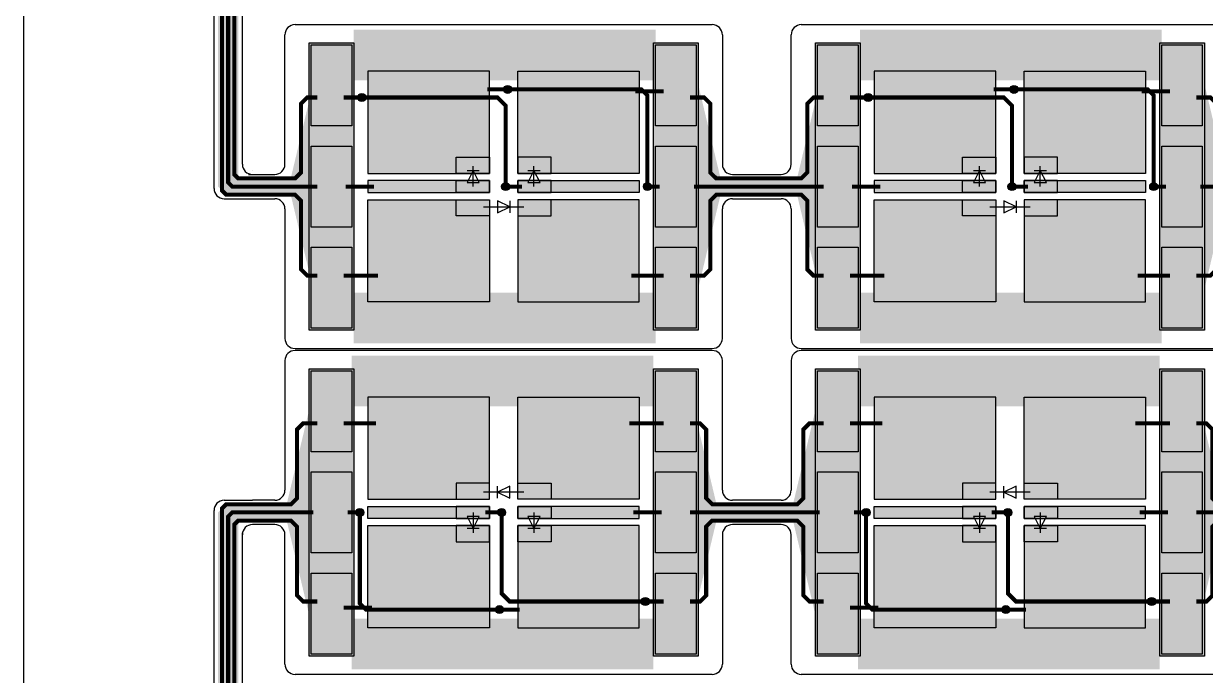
# Model space of a CAD drawing. Extents: x 1822 to 2392, y 725 to 1125.
# Drawn here: x 1879 to 1937.3, y 966 to 998.2 of the extents above; entities that cross this region are included whole.
import ezdxf

# ---------------------------------------------------------------- set-up
doc = ezdxf.new("R2010")
doc.units = 0
doc.header["$LTSCALE"] = 0.2
for name, color, linetype in [('BS', 1, 'CONTINUOUS'), ('Durchsteiger', 3, 'CONTINUOUS'), ('LED', 7, 'CONTINUOUS'), ('LS', 5, 'CONTINUOUS'), ('Rand', 6, 'CONTINUOUS')]:
    doc.layers.add(name, color=color, linetype=linetype)

msp = doc.modelspace()

# ---------------------------------------------------------------- hatches: boundary and pattern name
at = {"layer": 'BS'}
h = msp.add_hatch(color=256, dxfattribs=at)
h.paths.add_polyline_path([(1895.2, 997.1), (1893.2, 997.1), (1893.2, 993.1), (1895.2, 993.1)])
h.paths.add_polyline_path([(1895.2, 992.1), (1893.2, 992.1), (1893.2, 988.1), (1895.2, 988.1)])
h.paths.add_polyline_path([(1895.2, 987.1), (1893.2, 987.1), (1893.2, 983.1), (1895.2, 983.1)])
h = msp.add_hatch(color=256, dxfattribs=at)
h.paths.add_polyline_path([(1912.2, 997.1), (1910.2, 997.1), (1910.2, 993.1), (1912.2, 993.1)])
h.paths.add_polyline_path([(1912.2, 992.1), (1910.2, 992.1), (1910.2, 988.1), (1912.2, 988.1)])
h.paths.add_polyline_path([(1912.2, 987.1), (1910.2, 987.1), (1910.2, 983.1), (1912.2, 983.1)])
h = msp.add_hatch(color=256, dxfattribs=at)
h.paths.add_polyline_path([(1920.2, 997.1), (1918.2, 997.1), (1918.2, 993.1), (1920.2, 993.1)])
h.paths.add_polyline_path([(1920.2, 992.1), (1918.2, 992.1), (1918.2, 988.1), (1920.2, 988.1)])
h.paths.add_polyline_path([(1920.2, 987.1), (1918.2, 987.1), (1918.2, 983.1), (1920.2, 983.1)])
h = msp.add_hatch(color=256, dxfattribs=at)
h.paths.add_polyline_path([(1937.2, 997.1), (1935.2, 997.1), (1935.2, 993.1), (1937.2, 993.1)])
h.paths.add_polyline_path([(1937.2, 992.1), (1935.2, 992.1), (1935.2, 988.1), (1937.2, 988.1)])
h.paths.add_polyline_path([(1937.2, 987.1), (1935.2, 987.1), (1935.2, 983.1), (1937.2, 983.1)])
h = msp.add_hatch(color=256, dxfattribs=at)
h.paths.add_polyline_path([(1896, 995.8), (1896, 990.75), (1900.35, 990.75), (1900.35, 991.55), (1902, 991.55), (1902, 995.8)])
h.paths.add_polyline_path([(1896, 990.4), (1896, 989.8), (1900.35, 989.8), (1900.35, 990.4)])
h.paths.add_polyline_path([(1896, 989.45), (1896, 984.4), (1902, 984.4), (1902, 988.65), (1900.35, 988.65), (1900.35, 989.45)])
h.paths.add_polyline_path([(1905.05, 989.45), (1905.05, 988.65), (1903.4, 988.65), (1903.4, 984.4), (1909.4, 984.4), (1909.4, 989.45)])
h.paths.add_polyline_path([(1905.05, 990.4), (1905.05, 989.8), (1909.4, 989.8), (1909.4, 990.4)])
h.paths.add_polyline_path([(1903.4, 995.8), (1903.4, 991.55), (1905.05, 991.55), (1905.05, 990.75), (1909.4, 990.75), (1909.4, 995.8)])
h.paths.add_polyline_path([(1903.4, 991.55), (1903.4, 990.75), (1904.125, 990.75), (1904.2, 990.9), (1904.275, 990.75), (1905.05, 990.75), (1905.05, 991.55)], flags=17)
h.paths.add_polyline_path([(1903.4, 990.4), (1903.4, 989.8), (1905.05, 989.8), (1905.05, 990.4), (1904.45, 990.4), (1904.5, 990.3), (1903.9, 990.3), (1903.95, 990.4)])
h.paths.add_polyline_path([(1903.4, 989.45), (1903.4, 988.65), (1905.05, 988.65), (1905.05, 989.45)], flags=17)
h.paths.add_polyline_path([(1900.35, 989.45), (1900.35, 988.65), (1902, 988.65), (1902, 989.45)], flags=16)
h.paths.add_polyline_path([(1900.35, 990.4), (1900.35, 989.8), (1902, 989.8), (1902, 990.4), (1901.45, 990.4), (1901.5, 990.3), (1900.9, 990.3), (1900.95, 990.4)])
h.paths.add_polyline_path([(1900.35, 991.55), (1900.35, 990.75), (1901.125, 990.75), (1901.2, 990.9), (1901.275, 990.75), (1902, 990.75), (1902, 991.55)], flags=17)
h = msp.add_hatch(color=256, dxfattribs=at)
h.paths.add_polyline_path([(1921, 995.8), (1921, 990.75), (1925.35, 990.75), (1925.35, 991.55), (1927, 991.55), (1927, 995.8)])
h.paths.add_polyline_path([(1921, 990.4), (1921, 989.8), (1925.35, 989.8), (1925.35, 990.4)])
h.paths.add_polyline_path([(1921, 989.45), (1921, 984.4), (1927, 984.4), (1927, 988.65), (1925.35, 988.65), (1925.35, 989.45)])
h.paths.add_polyline_path([(1930.05, 989.45), (1930.05, 988.65), (1928.4, 988.65), (1928.4, 984.4), (1934.4, 984.4), (1934.4, 989.45)])
h.paths.add_polyline_path([(1930.05, 990.4), (1930.05, 989.8), (1934.4, 989.8), (1934.4, 990.4)])
h.paths.add_polyline_path([(1928.4, 995.8), (1928.4, 991.55), (1930.05, 991.55), (1930.05, 990.75), (1934.4, 990.75), (1934.4, 995.8)])
h.paths.add_polyline_path([(1928.4, 991.55), (1928.4, 990.75), (1929.125, 990.75), (1929.2, 990.9), (1929.275, 990.75), (1930.05, 990.75), (1930.05, 991.55)], flags=17)
h.paths.add_polyline_path([(1928.4, 990.4), (1928.4, 989.8), (1930.05, 989.8), (1930.05, 990.4), (1929.45, 990.4), (1929.5, 990.3), (1928.9, 990.3), (1928.95, 990.4)])
h.paths.add_polyline_path([(1928.4, 989.45), (1928.4, 988.65), (1930.05, 988.65), (1930.05, 989.45)], flags=17)
h.paths.add_polyline_path([(1925.35, 989.45), (1925.35, 988.65), (1927, 988.65), (1927, 989.45)], flags=16)
h.paths.add_polyline_path([(1925.35, 990.4), (1925.35, 989.8), (1927, 989.8), (1927, 990.4), (1926.45, 990.4), (1926.5, 990.3), (1925.9, 990.3), (1925.95, 990.4)])
h.paths.add_polyline_path([(1925.35, 991.55), (1925.35, 990.75), (1926.125, 990.75), (1926.2, 990.9), (1926.275, 990.75), (1927, 990.75), (1927, 991.55)], flags=17)
h = msp.add_hatch(color=256, dxfattribs=at)
h.paths.add_polyline_path([(1893.2, 967), (1895.2, 967), (1895.2, 971), (1893.2, 971)])
h.paths.add_polyline_path([(1893.2, 972), (1895.2, 972), (1895.2, 976), (1893.2, 976)])
h.paths.add_polyline_path([(1893.2, 977), (1895.2, 977), (1895.2, 981), (1893.2, 981)])
h = msp.add_hatch(color=256, dxfattribs=at)
h.paths.add_polyline_path([(1910.2, 967), (1912.2, 967), (1912.2, 971), (1910.2, 971)])
h.paths.add_polyline_path([(1910.2, 972), (1912.2, 972), (1912.2, 976), (1910.2, 976)])
h.paths.add_polyline_path([(1910.2, 977), (1912.2, 977), (1912.2, 981), (1910.2, 981)])
h = msp.add_hatch(color=256, dxfattribs=at)
h.paths.add_polyline_path([(1918.2, 967), (1920.2, 967), (1920.2, 971), (1918.2, 971)])
h.paths.add_polyline_path([(1918.2, 972), (1920.2, 972), (1920.2, 976), (1918.2, 976)])
h.paths.add_polyline_path([(1918.2, 977), (1920.2, 977), (1920.2, 981), (1918.2, 981)])
h = msp.add_hatch(color=256, dxfattribs=at)
h.paths.add_polyline_path([(1935.2, 967), (1937.2, 967), (1937.2, 971), (1935.2, 971)])
h.paths.add_polyline_path([(1935.2, 972), (1937.2, 972), (1937.2, 976), (1935.2, 976)])
h.paths.add_polyline_path([(1935.2, 977), (1937.2, 977), (1937.2, 981), (1935.2, 981)])
h = msp.add_hatch(color=256, dxfattribs=at)
h.paths.add_polyline_path([(1909.4, 968.3), (1909.4, 973.35), (1905.05, 973.35), (1905.05, 972.55), (1903.4, 972.55), (1903.4, 968.3)])
h.paths.add_polyline_path([(1909.4, 973.7), (1909.4, 974.3), (1905.05, 974.3), (1905.05, 973.7)])
h.paths.add_polyline_path([(1909.4, 974.65), (1909.4, 979.7), (1903.4, 979.7), (1903.4, 975.45), (1905.05, 975.45), (1905.05, 974.65)])
h.paths.add_polyline_path([(1900.35, 974.65), (1900.35, 975.45), (1902, 975.45), (1902, 979.7), (1896, 979.7), (1896, 974.65)])
h.paths.add_polyline_path([(1900.35, 973.7), (1900.35, 974.3), (1896, 974.3), (1896, 973.7)])
h.paths.add_polyline_path([(1902, 968.3), (1902, 972.55), (1900.35, 972.55), (1900.35, 973.35), (1896, 973.35), (1896, 968.3)])
h.paths.add_polyline_path([(1902, 972.55), (1902, 973.35), (1901.275, 973.35), (1901.2, 973.2), (1901.125, 973.35), (1900.35, 973.35), (1900.35, 972.55)], flags=17)
h.paths.add_polyline_path([(1902, 973.7), (1902, 974.3), (1900.35, 974.3), (1900.35, 973.7), (1900.95, 973.7), (1900.9, 973.8), (1901.5, 973.8), (1901.45, 973.7)])
h.paths.add_polyline_path([(1902, 974.65), (1902, 975.45), (1900.35, 975.45), (1900.35, 974.65)], flags=17)
h.paths.add_polyline_path([(1905.05, 974.65), (1905.05, 975.45), (1903.4, 975.45), (1903.4, 974.65)], flags=16)
h.paths.add_polyline_path([(1905.05, 973.7), (1905.05, 974.3), (1903.4, 974.3), (1903.4, 973.7), (1903.95, 973.7), (1903.9, 973.8), (1904.5, 973.8), (1904.45, 973.7)])
h.paths.add_polyline_path([(1905.05, 972.55), (1905.05, 973.35), (1904.275, 973.35), (1904.2, 973.2), (1904.125, 973.35), (1903.4, 973.35), (1903.4, 972.55)], flags=17)
h = msp.add_hatch(color=256, dxfattribs=at)
h.paths.add_polyline_path([(1934.4, 968.3), (1934.4, 973.35), (1930.05, 973.35), (1930.05, 972.55), (1928.4, 972.55), (1928.4, 968.3)])
h.paths.add_polyline_path([(1934.4, 973.7), (1934.4, 974.3), (1930.05, 974.3), (1930.05, 973.7)])
h.paths.add_polyline_path([(1934.4, 974.65), (1934.4, 979.7), (1928.4, 979.7), (1928.4, 975.45), (1930.05, 975.45), (1930.05, 974.65)])
h.paths.add_polyline_path([(1925.35, 974.65), (1925.35, 975.45), (1927, 975.45), (1927, 979.7), (1921, 979.7), (1921, 974.65)])
h.paths.add_polyline_path([(1925.35, 973.7), (1925.35, 974.3), (1921, 974.3), (1921, 973.7)])
h.paths.add_polyline_path([(1927, 968.3), (1927, 972.55), (1925.35, 972.55), (1925.35, 973.35), (1921, 973.35), (1921, 968.3)])
h.paths.add_polyline_path([(1927, 972.55), (1927, 973.35), (1926.275, 973.35), (1926.2, 973.2), (1926.125, 973.35), (1925.35, 973.35), (1925.35, 972.55)], flags=17)
h.paths.add_polyline_path([(1927, 973.7), (1927, 974.3), (1925.35, 974.3), (1925.35, 973.7), (1925.95, 973.7), (1925.9, 973.8), (1926.5, 973.8), (1926.45, 973.7)])
h.paths.add_polyline_path([(1927, 974.65), (1927, 975.45), (1925.35, 975.45), (1925.35, 974.65)], flags=17)
h.paths.add_polyline_path([(1930.05, 974.65), (1930.05, 975.45), (1928.4, 975.45), (1928.4, 974.65)], flags=16)
h.paths.add_polyline_path([(1930.05, 973.7), (1930.05, 974.3), (1928.4, 974.3), (1928.4, 973.7), (1928.95, 973.7), (1928.9, 973.8), (1929.5, 973.8), (1929.45, 973.7)])
h.paths.add_polyline_path([(1930.05, 972.55), (1930.05, 973.35), (1929.275, 973.35), (1929.2, 973.2), (1929.125, 973.35), (1928.4, 973.35), (1928.4, 972.55)], flags=17)
at = {"layer": 'Durchsteiger'}
for points in [[(1902.9, 995.1, 1), (1902.9, 994.7, 1)], [(1927.9, 995.1, 1), (1927.9, 994.7, 1)], [(1895.7, 994.7, 1), (1895.7, 994.3, 1)], [(1920.7, 994.7, 1), (1920.7, 994.3, 1)], [(1902.8, 990.3, 1), (1902.8, 989.9, 1)], [(1909.8, 990.3, 1), (1909.8, 989.9, 1)], [(1927.8, 990.3, 1), (1927.8, 989.9, 1)], [(1934.8, 990.3, 1), (1934.8, 989.9, 1)], [(1895.6, 973.8, 1), (1895.6, 974.2, 1)], [(1902.6, 973.8, 1), (1902.6, 974.2, 1)], [(1920.6, 973.8, 1), (1920.6, 974.2, 1)], [(1927.6, 973.8, 1), (1927.6, 974.2, 1)], [(1909.7, 969.4, 1), (1909.7, 969.8, 1)], [(1934.7, 969.4, 1), (1934.7, 969.8, 1)], [(1902.5, 969, 1), (1902.5, 969.4, 1)], [(1927.5, 969, 1), (1927.5, 969.4, 1)]]:
    msp.add_hatch(color=256, dxfattribs=at).paths.add_polyline_path(points)
at = {"layer": 'LS'}
for points in [[(1895.3, 997.2), (1893.1, 997.2), (1893.1, 983), (1895.3, 983)], [(1912.3, 997.2), (1910.1, 997.2), (1910.1, 983), (1912.3, 983)], [(1920.3, 997.2), (1918.1, 997.2), (1918.1, 983), (1920.3, 983)], [(1937.3, 997.2), (1935.1, 997.2), (1935.1, 983), (1937.3, 983)], [(1895.3, 981.1), (1893.1, 981.1), (1893.1, 966.9), (1895.3, 966.9)], [(1912.3, 981.1), (1910.1, 981.1), (1910.1, 966.9), (1912.3, 966.9)], [(1920.3, 981.1), (1918.1, 981.1), (1918.1, 966.9), (1920.3, 966.9)], [(1937.3, 981.1), (1935.1, 981.1), (1935.1, 966.9), (1937.3, 966.9)]]:
    msp.add_hatch(color=256, dxfattribs=at).paths.add_polyline_path(points)

# ---------------------------------------------------------------- linework, layer by layer
at = {"layer": 'BS'}
for p, q in [((1902.7, 990), (1902.7, 990.2)), ((1927.7, 990), (1927.7, 990.2)), ((1902.6, 990.1), (1902.8, 990.1)), ((1927.6, 990.1), (1927.8, 990.1)), ((1902.8, 974), (1902.6, 974)), ((1902.7, 974.1), (1902.7, 973.9)), ((1927.8, 974), (1927.6, 974)), ((1927.7, 974.1), (1927.7, 973.9))]:
    msp.add_line(p, q, dxfattribs=at)
at = {"layer": 'BS', "const_width": 0.2}
for points in [[(1890.3, 989.7), (1889, 989.7), (1888.8, 989.9), (1888.8, 1006.4), (1889, 1006.6), (1890.3, 1006.6)], [(1890.3, 990.1), (1889.3, 990.1), (1889.1, 990.3), (1889.1, 1006), (1889.3, 1006.2), (1890.3, 1006.2)], [(1890.3, 990.5), (1889.6, 990.5), (1889.4, 990.7), (1889.4, 1005.6), (1889.6, 1005.8), (1890.3, 1005.8)], [(1901.9, 994.9), (1902.8, 994.9)], [(1909.2, 994.8), (1910.6, 994.8)], [(1926.9, 994.9), (1927.8, 994.9)], [(1934.2, 994.8), (1935.6, 994.8)], [(1890.1, 990.5), (1892.4, 990.5), (1892.7, 990.8), (1892.7, 994.2), (1893, 994.5), (1893.5, 994.5)], [(1895.6, 994.5), (1894.8, 994.5)], [(1911.9, 994.5), (1912.6, 994.5), (1912.9, 994.2), (1912.9, 990.8), (1913.2, 990.5), (1915.1, 990.5)], [(1915.1, 990.5), (1917.4, 990.5), (1917.7, 990.8), (1917.7, 994.2), (1918, 994.5), (1918.5, 994.5)], [(1920.6, 994.5), (1919.8, 994.5)], [(1936.9, 994.5), (1937.6, 994.5), (1937.9, 994.2), (1937.9, 990.8), (1938.2, 990.5), (1940.1, 990.5)], [(1890.1, 990.1), (1893.5, 990.1)], [(1894.9, 990.1), (1896.3, 990.1)], [(1902.9, 990.1), (1903.6, 990.1)], [(1909.9, 990.1), (1910.4, 990.1)], [(1912.1, 990.1), (1915.1, 990.1)], [(1915.1, 990.1), (1918.5, 990.1)], [(1919.9, 990.1), (1921.3, 990.1)], [(1927.9, 990.1), (1928.6, 990.1)], [(1934.9, 990.1), (1935.4, 990.1)], [(1937.1, 990.1), (1940.1, 990.1)], [(1890.1, 989.7), (1892.4, 989.7), (1892.7, 989.4), (1892.7, 986), (1893, 985.7), (1893.5, 985.7)], [(1911.9, 985.7), (1912.6, 985.7), (1912.9, 986), (1912.9, 989.4), (1913.2, 989.7), (1915.1, 989.7)], [(1915.1, 989.7), (1917.4, 989.7), (1917.7, 989.4), (1917.7, 986), (1918, 985.7), (1918.5, 985.7)], [(1936.9, 985.7), (1937.6, 985.7), (1937.9, 986), (1937.9, 989.4), (1938.2, 989.7), (1940.1, 989.7)], [(1894.8, 985.7), (1896.5, 985.7)], [(1909, 985.7), (1910.6, 985.7)], [(1919.8, 985.7), (1921.5, 985.7)], [(1934, 985.7), (1935.6, 985.7)], [(1893.5, 978.4), (1892.8, 978.4), (1892.5, 978.1), (1892.5, 974.7), (1892.2, 974.4), (1890.3, 974.4)], [(1896.4, 978.4), (1894.8, 978.4)], [(1910.6, 978.4), (1908.9, 978.4)], [(1915.3, 974.4), (1913, 974.4), (1912.7, 974.7), (1912.7, 978.1), (1912.4, 978.4), (1911.9, 978.4)], [(1918.5, 978.4), (1917.8, 978.4), (1917.5, 978.1), (1917.5, 974.7), (1917.2, 974.4), (1915.3, 974.4)], [(1921.4, 978.4), (1919.8, 978.4)], [(1935.6, 978.4), (1933.9, 978.4)], [(1940.3, 974.4), (1938, 974.4), (1937.7, 974.7), (1937.7, 978.1), (1937.4, 978.4), (1936.9, 978.4)], [(1890.3, 957.5), (1889, 957.5), (1888.8, 957.7), (1888.8, 974.2), (1889, 974.4), (1890.3, 974.4)], [(1890.3, 957.9), (1889.3, 957.9), (1889.1, 958.1), (1889.1, 973.8), (1889.3, 974), (1890.3, 974)], [(1893.3, 974), (1890.3, 974)], [(1895.5, 974), (1895, 974)], [(1902.5, 974), (1901.8, 974)], [(1910.5, 974), (1909.1, 974)], [(1915.3, 974), (1911.9, 974)], [(1918.3, 974), (1915.3, 974)], [(1920.5, 974), (1920, 974)], [(1927.5, 974), (1926.8, 974)], [(1935.5, 974), (1934.1, 974)], [(1940.3, 974), (1936.9, 974)], [(1890.3, 958.3), (1889.6, 958.3), (1889.4, 958.5), (1889.4, 973.4), (1889.6, 973.6), (1890.3, 973.6)], [(1893.5, 969.6), (1892.8, 969.6), (1892.5, 969.9), (1892.5, 973.3), (1892.2, 973.6), (1890.3, 973.6)], [(1915.3, 973.6), (1913, 973.6), (1912.7, 973.3), (1912.7, 969.9), (1912.4, 969.6), (1911.9, 969.6)], [(1918.5, 969.6), (1917.8, 969.6), (1917.5, 969.9), (1917.5, 973.3), (1917.2, 973.6), (1915.3, 973.6)], [(1940.3, 973.6), (1938, 973.6), (1937.7, 973.3), (1937.7, 969.9), (1937.4, 969.6), (1936.9, 969.6)], [(1896.2, 969.3), (1894.8, 969.3)], [(1903.5, 969.2), (1902.6, 969.2)], [(1909.8, 969.6), (1910.6, 969.6)], [(1921.2, 969.3), (1919.8, 969.3)], [(1928.5, 969.2), (1927.6, 969.2)], [(1934.8, 969.6), (1935.6, 969.6)]]:
    msp.add_lwpolyline(points, dxfattribs=at)
at = {"layer": 'BS'}
for points in [[(1893.2, 993.1), (1893.2, 997.1), (1895.2, 997.1), (1895.2, 993.1)], [(1910.2, 993.1), (1910.2, 997.1), (1912.2, 997.1), (1912.2, 993.1)], [(1918.2, 993.1), (1918.2, 997.1), (1920.2, 997.1), (1920.2, 993.1)], [(1935.2, 993.1), (1935.2, 997.1), (1937.2, 997.1), (1937.2, 993.1)], [(1902, 990.75), (1902, 995.8), (1896, 995.8), (1896, 990.75)], [(1903.4, 990.75), (1903.4, 995.8), (1909.4, 995.8), (1909.4, 990.75)], [(1927, 990.75), (1927, 995.8), (1921, 995.8), (1921, 990.75)], [(1928.4, 990.75), (1928.4, 995.8), (1934.4, 995.8), (1934.4, 990.75)], [(1893.2, 988.1), (1893.2, 992.1), (1895.2, 992.1), (1895.2, 988.1)], [(1910.2, 988.1), (1910.2, 992.1), (1912.2, 992.1), (1912.2, 988.1)], [(1918.2, 988.1), (1918.2, 992.1), (1920.2, 992.1), (1920.2, 988.1)], [(1935.2, 988.1), (1935.2, 992.1), (1937.2, 992.1), (1937.2, 988.1)], [(1900.35, 990.75), (1900.35, 991.55), (1902, 991.55), (1902, 990.75)], [(1905.05, 990.75), (1905.05, 991.55), (1903.4, 991.55), (1903.4, 990.75)], [(1925.35, 990.75), (1925.35, 991.55), (1927, 991.55), (1927, 990.75)], [(1930.05, 990.75), (1930.05, 991.55), (1928.4, 991.55), (1928.4, 990.75)], [(1902, 989.8), (1902, 990.4), (1896, 990.4), (1896, 989.8)], [(1900.35, 989.8), (1900.35, 990.4), (1902, 990.4), (1902, 989.8)], [(1905.05, 989.8), (1905.05, 990.4), (1903.4, 990.4), (1903.4, 989.8)], [(1903.4, 989.8), (1903.4, 990.4), (1909.4, 990.4), (1909.4, 989.8)], [(1927, 989.8), (1927, 990.4), (1921, 990.4), (1921, 989.8)], [(1925.35, 989.8), (1925.35, 990.4), (1927, 990.4), (1927, 989.8)], [(1930.05, 989.8), (1930.05, 990.4), (1928.4, 990.4), (1928.4, 989.8)], [(1928.4, 989.8), (1928.4, 990.4), (1934.4, 990.4), (1934.4, 989.8)], [(1902, 989.45), (1902, 984.4), (1896, 984.4), (1896, 989.45)], [(1900.35, 988.65), (1900.35, 989.45), (1902, 989.45), (1902, 988.65)], [(1905.05, 988.65), (1905.05, 989.45), (1903.4, 989.45), (1903.4, 988.65)], [(1903.4, 989.45), (1903.4, 984.4), (1909.4, 984.4), (1909.4, 989.45)], [(1927, 989.45), (1927, 984.4), (1921, 984.4), (1921, 989.45)], [(1925.35, 988.65), (1925.35, 989.45), (1927, 989.45), (1927, 988.65)], [(1930.05, 988.65), (1930.05, 989.45), (1928.4, 989.45), (1928.4, 988.65)], [(1928.4, 989.45), (1928.4, 984.4), (1934.4, 984.4), (1934.4, 989.45)], [(1893.2, 983.1), (1893.2, 987.1), (1895.2, 987.1), (1895.2, 983.1)], [(1910.2, 983.1), (1910.2, 987.1), (1912.2, 987.1), (1912.2, 983.1)], [(1918.2, 983.1), (1918.2, 987.1), (1920.2, 987.1), (1920.2, 983.1)], [(1935.2, 983.1), (1935.2, 987.1), (1937.2, 987.1), (1937.2, 983.1)], [(1895.2, 981), (1895.2, 977), (1893.2, 977), (1893.2, 981)], [(1912.2, 981), (1912.2, 977), (1910.2, 977), (1910.2, 981)], [(1920.2, 981), (1920.2, 977), (1918.2, 977), (1918.2, 981)], [(1937.2, 981), (1937.2, 977), (1935.2, 977), (1935.2, 981)], [(1902, 974.65), (1902, 979.7), (1896, 979.7), (1896, 974.65)], [(1903.4, 974.65), (1903.4, 979.7), (1909.4, 979.7), (1909.4, 974.65)], [(1927, 974.65), (1927, 979.7), (1921, 979.7), (1921, 974.65)], [(1928.4, 974.65), (1928.4, 979.7), (1934.4, 979.7), (1934.4, 974.65)], [(1895.2, 976), (1895.2, 972), (1893.2, 972), (1893.2, 976)], [(1912.2, 976), (1912.2, 972), (1910.2, 972), (1910.2, 976)], [(1920.2, 976), (1920.2, 972), (1918.2, 972), (1918.2, 976)], [(1937.2, 976), (1937.2, 972), (1935.2, 972), (1935.2, 976)], [(1900.35, 975.45), (1900.35, 974.65), (1902, 974.65), (1902, 975.45)], [(1905.05, 975.45), (1905.05, 974.65), (1903.4, 974.65), (1903.4, 975.45)], [(1925.35, 975.45), (1925.35, 974.65), (1927, 974.65), (1927, 975.45)], [(1930.05, 975.45), (1930.05, 974.65), (1928.4, 974.65), (1928.4, 975.45)], [(1902, 974.3), (1902, 973.7), (1896, 973.7), (1896, 974.3)], [(1900.35, 974.3), (1900.35, 973.7), (1902, 973.7), (1902, 974.3)], [(1905.05, 974.3), (1905.05, 973.7), (1903.4, 973.7), (1903.4, 974.3)], [(1903.4, 974.3), (1903.4, 973.7), (1909.4, 973.7), (1909.4, 974.3)], [(1927, 974.3), (1927, 973.7), (1921, 973.7), (1921, 974.3)], [(1925.35, 974.3), (1925.35, 973.7), (1927, 973.7), (1927, 974.3)], [(1930.05, 974.3), (1930.05, 973.7), (1928.4, 973.7), (1928.4, 974.3)], [(1928.4, 974.3), (1928.4, 973.7), (1934.4, 973.7), (1934.4, 974.3)], [(1902, 973.35), (1902, 968.3), (1896, 968.3), (1896, 973.35)], [(1900.35, 973.35), (1900.35, 972.55), (1902, 972.55), (1902, 973.35)], [(1905.05, 973.35), (1905.05, 972.55), (1903.4, 972.55), (1903.4, 973.35)], [(1903.4, 973.35), (1903.4, 968.3), (1909.4, 968.3), (1909.4, 973.35)], [(1927, 973.35), (1927, 968.3), (1921, 968.3), (1921, 973.35)], [(1925.35, 973.35), (1925.35, 972.55), (1927, 972.55), (1927, 973.35)], [(1930.05, 973.35), (1930.05, 972.55), (1928.4, 972.55), (1928.4, 973.35)], [(1928.4, 973.35), (1928.4, 968.3), (1934.4, 968.3), (1934.4, 973.35)], [(1895.2, 971), (1895.2, 967), (1893.2, 967), (1893.2, 971)], [(1912.2, 971), (1912.2, 967), (1910.2, 967), (1910.2, 971)], [(1920.2, 971), (1920.2, 967), (1918.2, 967), (1918.2, 971)], [(1937.2, 971), (1937.2, 967), (1935.2, 967), (1935.2, 971)]]:
    msp.add_lwpolyline(points, close=True, dxfattribs=at)
at = {"layer": 'Durchsteiger'}
for centre in [(1902.9, 994.9), (1927.9, 994.9), (1895.7, 994.5), (1920.7, 994.5), (1902.8, 990.1), (1909.8, 990.1), (1927.8, 990.1), (1934.8, 990.1), (1895.6, 974), (1902.6, 974), (1920.6, 974), (1927.6, 974), (1909.7, 969.6), (1934.7, 969.6), (1902.5, 969.2), (1927.5, 969.2)]:
    msp.add_circle(centre, 0.2, dxfattribs=at)
at = {"layer": 'LED'}
for p, q in [((1901.2, 990.9), (1900.9, 990.3)), ((1900.9, 990.9), (1901.5, 990.9)), ((1901.2, 990.1), (1901.2, 991.1)), ((1901.5, 990.3), (1901.2, 990.9)), ((1904.2, 990.9), (1903.9, 990.3)), ((1903.9, 990.9), (1904.5, 990.9)), ((1904.2, 990.1), (1904.2, 991.1)), ((1904.5, 990.3), (1904.2, 990.9)), ((1926.2, 990.9), (1925.9, 990.3)), ((1925.9, 990.9), (1926.5, 990.9)), ((1926.2, 990.1), (1926.2, 991.1)), ((1926.5, 990.3), (1926.2, 990.9)), ((1929.2, 990.9), (1928.9, 990.3)), ((1928.9, 990.9), (1929.5, 990.9)), ((1929.2, 990.1), (1929.2, 991.1)), ((1929.5, 990.3), (1929.2, 990.9)), ((1900.9, 990.3), (1901.5, 990.3)), ((1903.9, 990.3), (1904.5, 990.3)), ((1925.9, 990.3), (1926.5, 990.3)), ((1928.9, 990.3), (1929.5, 990.3)), ((1901.7, 989.1), (1903.7, 989.1)), ((1902.4, 989.4), (1902.4, 988.8)), ((1903, 989.1), (1902.4, 989.4)), ((1902.4, 988.8), (1903, 989.1)), ((1903, 989.4), (1903, 988.8)), ((1926.7, 989.1), (1928.7, 989.1)), ((1927.4, 989.4), (1927.4, 988.8)), ((1928, 989.1), (1927.4, 989.4)), ((1927.4, 988.8), (1928, 989.1)), ((1928, 989.4), (1928, 988.8)), ((1903, 975.3), (1902.4, 975)), ((1902.4, 974.7), (1902.4, 975.3)), ((1903, 974.7), (1903, 975.3)), ((1928, 975.3), (1927.4, 975)), ((1927.4, 974.7), (1927.4, 975.3)), ((1928, 974.7), (1928, 975.3)), ((1903.7, 975), (1901.7, 975)), ((1902.4, 975), (1903, 974.7)), ((1928.7, 975), (1926.7, 975)), ((1927.4, 975), (1928, 974.7)), ((1901.2, 974), (1901.2, 973)), ((1904.2, 974), (1904.2, 973)), ((1926.2, 974), (1926.2, 973)), ((1929.2, 974), (1929.2, 973)), ((1901.5, 973.8), (1900.9, 973.8)), ((1900.9, 973.8), (1901.2, 973.2)), ((1901.2, 973.2), (1901.5, 973.8)), ((1904.5, 973.8), (1903.9, 973.8)), ((1903.9, 973.8), (1904.2, 973.2)), ((1904.2, 973.2), (1904.5, 973.8)), ((1926.5, 973.8), (1925.9, 973.8)), ((1925.9, 973.8), (1926.2, 973.2)), ((1926.2, 973.2), (1926.5, 973.8)), ((1929.5, 973.8), (1928.9, 973.8)), ((1928.9, 973.8), (1929.2, 973.2)), ((1929.2, 973.2), (1929.5, 973.8)), ((1901.5, 973.2), (1900.9, 973.2)), ((1904.5, 973.2), (1903.9, 973.2)), ((1926.5, 973.2), (1925.9, 973.2)), ((1929.5, 973.2), (1928.9, 973.2))]:
    msp.add_line(p, q, dxfattribs=at)
at = {"layer": 'LS'}
for points, const_width in [([(1890.3, 990.1), (1889.3, 990.1), (1889.1, 990.3), (1889.1, 1006), (1889.3, 1006.2), (1890.3, 1006.2)], 1), ([(1895.3, 996.6), (1910.2, 996.6)], 2.5), ([(1920.3, 996.6), (1935.2, 996.6)], 2.5), ([(1903, 994.9), (1909.5, 994.9), (1909.8, 994.6), (1909.8, 990.4), (1909.8, 990.2)], 0.2), ([(1928, 994.9), (1934.5, 994.9), (1934.8, 994.6), (1934.8, 990.4), (1934.8, 990.2)], 0.2), ([(1895.8, 994.5), (1897.9, 994.5), (1902.4, 994.5), (1902.8, 994.1), (1902.8, 990.2)], 0.2), ([(1920.8, 994.5), (1922.9, 994.5), (1927.4, 994.5), (1927.8, 994.1), (1927.8, 990.2)], 0.2), ([(1890.1, 990.1), (1892.2, 990.1)], 0.9), ([(1913.4, 990.1), (1915.1, 990.1)], 0.9), ([(1915.1, 990.1), (1917.2, 990.1)], 0.9), ([(1895.3, 983.6), (1910.2, 983.6)], 2.5), ([(1920.3, 983.6), (1935.2, 983.6)], 2.5), ([(1910.1, 980.5), (1895.2, 980.5)], 2.5), ([(1935.1, 980.5), (1920.2, 980.5)], 2.5), ([(1890.3, 957.9), (1889.3, 957.9), (1889.1, 958.1), (1889.1, 973.8), (1889.3, 974), (1890.3, 974)], 1), ([(1892, 974), (1890.3, 974)], 0.9), ([(1915.3, 974), (1913.2, 974)], 0.9), ([(1917, 974), (1915.3, 974)], 0.9), ([(1902.4, 969.2), (1895.9, 969.2), (1895.6, 969.5), (1895.6, 973.7), (1895.6, 973.9)], 0.2), ([(1909.6, 969.6), (1907.5, 969.6), (1903, 969.6), (1902.6, 970), (1902.6, 973.9)], 0.2), ([(1927.4, 969.2), (1920.9, 969.2), (1920.6, 969.5), (1920.6, 973.7), (1920.6, 973.9)], 0.2), ([(1934.6, 969.6), (1932.5, 969.6), (1928, 969.6), (1927.6, 970), (1927.6, 973.9)], 0.2), ([(1910.1, 967.5), (1895.2, 967.5)], 2.5), ([(1935.1, 967.5), (1920.2, 967.5)], 2.5)]:
    msp.add_lwpolyline(points, dxfattribs=dict(at, const_width=const_width))
for points in [[(1892.2, 990.1, 0.9, 11, 0), (1893.4, 990.1, 15, 15, 0)], [(1913.4, 990.1, 0.9, 11, 0), (1912.2, 990.1, 15, 15, 0)], [(1917.2, 990.1, 0.9, 11, 0), (1918.4, 990.1, 15, 15, 0)], [(1938.4, 990.1, 0.9, 11, 0), (1937.2, 990.1, 15, 15, 0)], [(1942.2, 990.1, 0.9, 11, 0), (1943.4, 990.1, 15, 15, 0)], [(1892, 974, 0.9, 11, 0), (1893.2, 974, 15, 15, 0)], [(1913.2, 974, 0.9, 11, 0), (1912, 974, 15, 15, 0)], [(1917, 974, 0.9, 11, 0), (1918.2, 974, 15, 15, 0)], [(1938.2, 974, 0.9, 11, 0), (1937, 974, 15, 15, 0)], [(1942, 974, 0.9, 11, 0), (1943.2, 974, 15, 15, 0)]]:
    msp.add_lwpolyline(points, format="xyseb", dxfattribs=at)
for points in [[(1893.1, 983), (1893.1, 997.2), (1895.3, 997.2), (1895.3, 983)], [(1910.1, 983), (1910.1, 997.2), (1912.3, 997.2), (1912.3, 983)], [(1918.1, 983), (1918.1, 997.2), (1920.3, 997.2), (1920.3, 983)], [(1935.1, 983), (1935.1, 997.2), (1937.3, 997.2), (1937.3, 983)], [(1895.3, 981.1), (1895.3, 966.9), (1893.1, 966.9), (1893.1, 981.1)], [(1912.3, 981.1), (1912.3, 966.9), (1910.1, 966.9), (1910.1, 981.1)], [(1920.3, 981.1), (1920.3, 966.9), (1918.1, 966.9), (1918.1, 981.1)], [(1937.3, 981.1), (1937.3, 966.9), (1935.1, 966.9), (1935.1, 981.1)]]:
    msp.add_lwpolyline(points, close=True, dxfattribs=at)
at = {"layer": 'Rand'}
for p, q in [((1888.4, 990), (1888.4, 1006.3)), ((1889.8, 991.2), (1889.8, 1005.2)), ((1892.4, 998.1), (1913, 998.1)), ((1917.4, 998.1), (1938, 998.1)), ((1891.9, 991.2), (1891.9, 997.6)), ((1913.5, 997.6), (1913.5, 991.2)), ((1916.9, 991.2), (1916.9, 997.6)), ((1890.3, 990.9), (1890.3, 990.9)), ((1890.1, 990.7), (1891.4, 990.7)), ((1890.1, 990.7), (1891.4, 990.7)), ((1914, 990.7), (1915.1, 990.7)), ((1914, 990.7), (1915.1, 990.7)), ((1915.1, 990.7), (1916.4, 990.7)), ((1915.1, 990.7), (1916.4, 990.7)), ((1888.9, 989.5), (1890.3, 989.5)), ((1890.1, 989.5), (1891.4, 989.5)), ((1890.1, 989.5), (1891.4, 989.5)), ((1914, 989.5), (1915.1, 989.5)), ((1914, 989.5), (1915.1, 989.5)), ((1915.1, 989.5), (1916.4, 989.5)), ((1915.1, 989.5), (1916.4, 989.5)), ((1891.9, 989), (1891.9, 982.6)), ((1913.5, 982.6), (1913.5, 989)), ((1916.9, 989), (1916.9, 982.6)), ((1892.4, 982.1), (1913, 982.1)), ((1917.4, 982.1), (1938, 982.1)), ((1891.9, 981.5), (1891.9, 975.1)), ((1913, 982), (1892.4, 982)), ((1913.5, 975.1), (1913.5, 981.5)), ((1916.9, 981.5), (1916.9, 975.1)), ((1938, 982), (1917.4, 982)), ((1888.9, 974.6), (1890.3, 974.6)), ((1891.4, 974.6), (1890.3, 974.6)), ((1891.4, 974.6), (1890.3, 974.6)), ((1915.3, 974.6), (1914, 974.6)), ((1915.3, 974.6), (1914, 974.6)), ((1916.4, 974.6), (1915.3, 974.6)), ((1916.4, 974.6), (1915.3, 974.6)), ((1888.4, 957.8), (1888.4, 974.1)), ((1890.3, 973.5), (1890.3, 973.5)), ((1891.4, 973.4), (1890.3, 973.4)), ((1891.4, 973.4), (1890.3, 973.4)), ((1915.3, 973.4), (1914, 973.4)), ((1915.3, 973.4), (1914, 973.4)), ((1916.4, 973.4), (1915.3, 973.4)), ((1916.4, 973.4), (1915.3, 973.4)), ((1889.8, 959), (1889.8, 973)), ((1891.9, 966.5), (1891.9, 972.9)), ((1913.5, 972.9), (1913.5, 966.5)), ((1916.9, 966.5), (1916.9, 972.9)), ((1913, 966), (1892.4, 966)), ((1938, 966), (1917.4, 966))]:
    msp.add_line(p, q, dxfattribs=at)
msp.add_lwpolyline([(1879, 735.1), (2379, 735.1), (2379, 1035.1), (1879, 1035.1)], close=True, dxfattribs=at)
for centre, start, end in [((1892.4, 997.6), 90, 180), ((1913, 997.6), 0, 90), ((1917.4, 997.6), 90, 180), ((1890.3, 991.2), 180, 270), ((1891.4, 991.2), 270, 0), ((1914, 991.2), 180, 270), ((1916.4, 991.2), 270, 0), ((1888.9, 990), 180, 270), ((1891.4, 989), 0, 90), ((1914, 989), 90, 180), ((1916.4, 989), 0, 90), ((1892.4, 982.6), 180, 270), ((1913, 982.6), 270, 0), ((1917.4, 982.6), 180, 270), ((1892.4, 981.5), 90, 180), ((1913, 981.5), 0, 90), ((1917.4, 981.5), 90, 180), ((1891.4, 975.1), 270, 0), ((1914, 975.1), 180, 270), ((1916.4, 975.1), 270, 0), ((1888.9, 974.1), 90, 180), ((1890.3, 972.9), 90, 180), ((1891.4, 972.9), 0, 90), ((1914, 972.9), 90, 180), ((1916.4, 972.9), 0, 90), ((1892.4, 966.5), 180, 270), ((1913, 966.5), 270, 0), ((1917.4, 966.5), 180, 270)]:
    msp.add_arc(centre, 0.5, start, end, dxfattribs=at)

doc.saveas('drawing.dxf')
